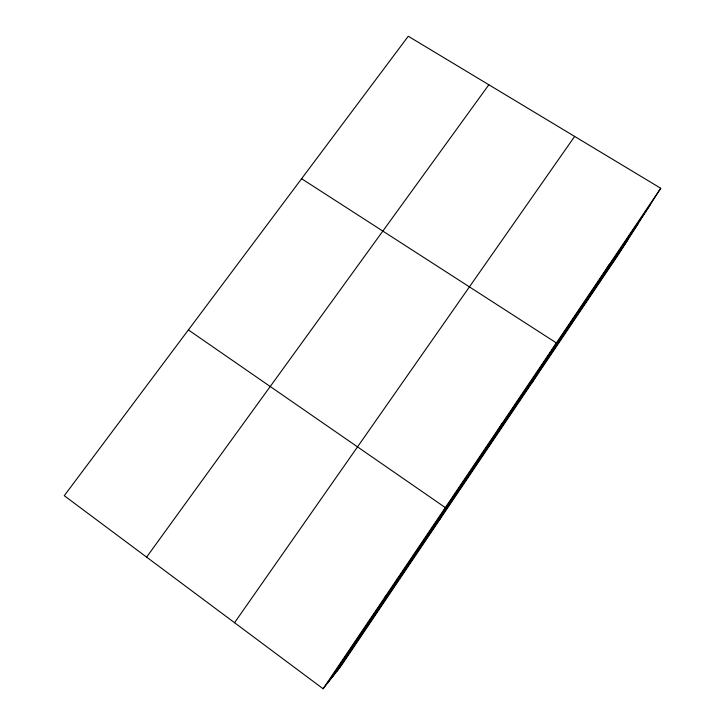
<?xml version="1.0" encoding="UTF-8"?>
<svg xmlns="http://www.w3.org/2000/svg" width="725" height="725" viewBox="0 0 725 725"><rect width="100%" height="100%" fill="white"/><g stroke="black" fill="none" stroke-linecap="round" stroke-linejoin="round"><path stroke-width="1.09" d="M440.138 519.028L445.313 507.591L188.391 329.92M497.858 430.641L501.736 423.953M531.498 383.507L556.392 342.934L301.6 178.722M600.826 277.992L609.372 264.407M660.738 188.264L618.28 254.765L340.822 666.347L323.096 688.75L64.262 495.71L408.266 36.25L660.738 188.264L323.096 688.75M327.609 683.041L650.062 204.985M332.449 676.933L638.526 223.064M336.917 671.287L627.768 239.912M234.547 622.712L574.644 136.427M146.604 557.117L488.849 84.771M385.238 596.639L386.742 595.379"/></g></svg>
